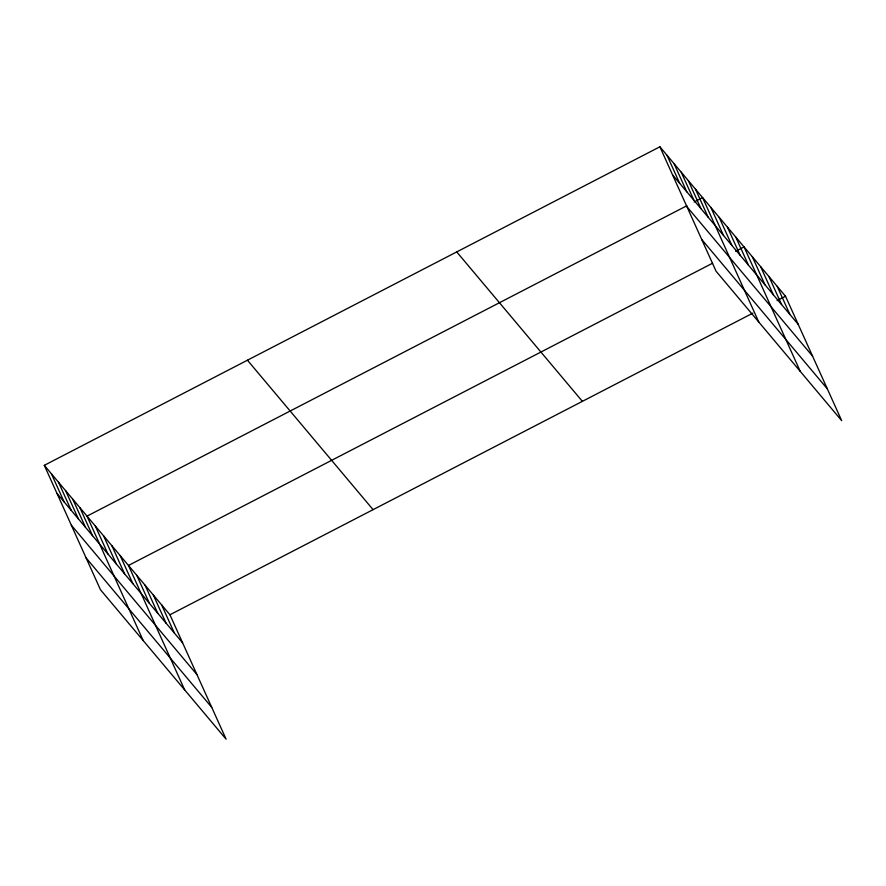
<?xml version="1.0" encoding="UTF-8"?>
<svg xmlns="http://www.w3.org/2000/svg" width="886" height="886" viewBox="0 0 886 886"><rect width="100%" height="100%" fill="white"/><g stroke="black" fill="none" stroke-linecap="round" stroke-linejoin="round"><path stroke-width="1.33" d="M44.3 465.327L169.935 614.773L226.118 739.201L100.483 589.755L44.3 465.327L659.882 146.799L785.517 296.245L841.7 420.673L716.065 271.227L659.882 146.799M686.871 205.74L87.016 516.139L143.2 640.567M694.137 201.986L702.598 197.611L758.781 322.039M712.621 263.197L128.481 565.456L184.665 689.884M735.59 251.303L744.052 246.928L800.235 371.356M169.935 614.773L752.867 313.135M777.055 300.62L785.517 296.245M672.552 174.863L798.186 324.309M686.905 206.671L812.551 356.106M701.701 239.43L827.347 388.876M456.733 251.912L582.379 401.358M247.438 360.214L373.084 509.649M56.97 493.391L182.616 642.837M71.334 525.199L196.969 674.634M86.119 557.958L211.765 707.405M777.221 286.377L789.902 314.441M768.937 276.521L781.607 304.585M760.642 266.653L773.312 294.717M752.347 256.785L765.017 284.86M735.768 237.06L748.437 265.124M727.472 227.204L740.142 255.268M719.177 217.336L731.858 245.4M710.893 207.479L723.563 235.543M695.477 189.139L708.147 217.214M688.356 180.678L701.025 208.742M681.234 172.205L693.915 200.269M674.113 163.733L686.794 191.808M667.003 155.271L679.673 183.336M161.651 604.905L174.32 632.969M153.356 595.038L166.025 623.113M145.06 585.181L157.73 613.245M136.765 575.313L149.446 603.388M120.186 555.588L132.856 583.652M111.891 545.732L124.561 573.796M103.607 535.864L116.276 563.928M95.311 525.996L107.981 554.071M79.895 507.667L92.565 535.731M72.774 499.206L85.455 527.27M65.664 490.733L78.333 518.797M58.542 482.261L71.212 510.336M51.421 473.8L64.091 501.864"/></g></svg>
